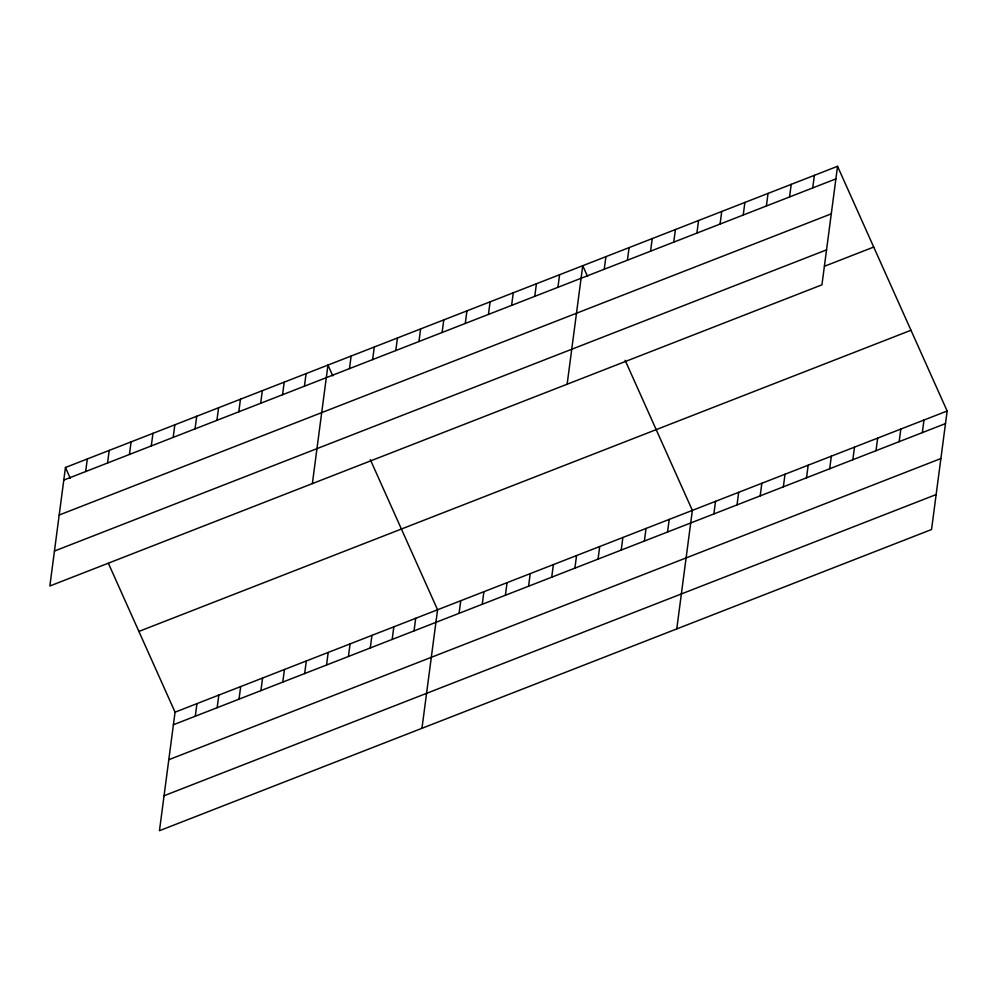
<?xml version="1.0" encoding="UTF-8"?>
<svg xmlns="http://www.w3.org/2000/svg" width="997" height="997" viewBox="0 0 997 997"><rect width="100%" height="100%" fill="white"/><g stroke="black" fill="none" stroke-linecap="round" stroke-linejoin="round"><path stroke-width="1.5" d="M65.453 467.481L49.85 585.999L821.939 284.83L837.542 166.3L65.453 467.481L70.276 478.248M85.667 471.531L87.325 458.944M107.551 462.994L109.209 450.407M129.423 454.458L131.081 441.883M151.295 445.933L152.952 433.346M173.179 437.396L174.836 424.809M195.051 428.86L196.708 416.272M108.461 563.479L175.061 712.17L159.458 830.7L931.547 529.519L947.15 411.001L837.542 166.3M216.922 420.335L218.58 407.748M195.287 716.232L196.945 703.645M238.806 411.798L240.464 399.211M217.159 707.696L218.817 695.108M260.678 403.262L262.336 390.674M239.031 699.159L240.688 686.572M282.55 394.725L284.207 382.15M260.915 690.634L262.572 678.047M304.434 386.2L306.091 373.613M282.787 682.098L284.444 669.51M312.36 483.595L327.963 365.076L332.786 375.844M304.658 673.561L306.316 660.974M349.473 368.628L351.131 356.041M326.542 665.024L328.2 652.437M372.629 359.593L374.286 347.006M348.414 656.5L350.072 643.912M395.797 350.558L397.454 337.971M370.286 647.963L371.943 635.376M418.952 341.522L420.609 328.935M392.17 639.426L393.827 626.839M442.12 332.487L443.777 319.9M414.042 630.902L415.699 618.314M465.275 323.452L466.932 310.865M421.968 728.296L437.571 609.778L370.348 459.692M488.443 314.416L490.1 301.829M459.081 613.329L460.739 600.742M511.611 305.381L513.268 292.794M482.236 604.294L483.894 591.707M534.766 296.346L536.423 283.759M505.404 595.259L507.062 582.672M557.934 287.31L559.591 274.723M528.572 586.224L530.23 573.636M567.143 384.206L582.747 265.688L587.569 276.456M551.727 577.188L553.385 564.601M604.257 269.24L605.914 256.653M574.895 568.153L576.553 555.566M627.425 260.205L629.07 247.617M598.05 559.118L599.708 546.53M650.58 251.169L652.237 238.582M621.218 550.082L622.876 537.495M673.748 242.134L675.405 229.547M644.386 541.047L646.031 528.46M696.903 233.099L698.561 220.511M667.541 532.012L669.199 519.425M720.071 224.063L721.728 211.476M676.764 628.908L692.367 510.389L625.131 360.303M743.226 215.028L744.884 202.441M713.864 513.941L715.522 501.354M766.394 205.993L768.051 193.406M737.032 504.906L738.69 492.319M789.562 196.957L791.219 184.37M760.188 495.87L761.845 483.283M812.717 187.922L814.375 175.335M783.355 486.835L785.013 474.248M806.523 477.8L808.181 465.213M829.678 468.764L831.336 456.177M852.846 459.729L854.504 447.142M876.002 450.694L877.659 438.107M899.169 441.659L900.827 429.071M922.325 432.623L923.982 420.036M63.796 480.068L835.885 178.887M59.197 515.025L831.274 213.844M54.449 551.042L826.538 249.861M824.494 266.249L873.708 247.057M138.895 631.425L910.984 330.256M175.061 712.17L947.15 411.001M173.403 724.757L945.492 423.588M168.805 759.714L940.894 458.545M164.069 795.743L936.146 494.562"/></g></svg>
